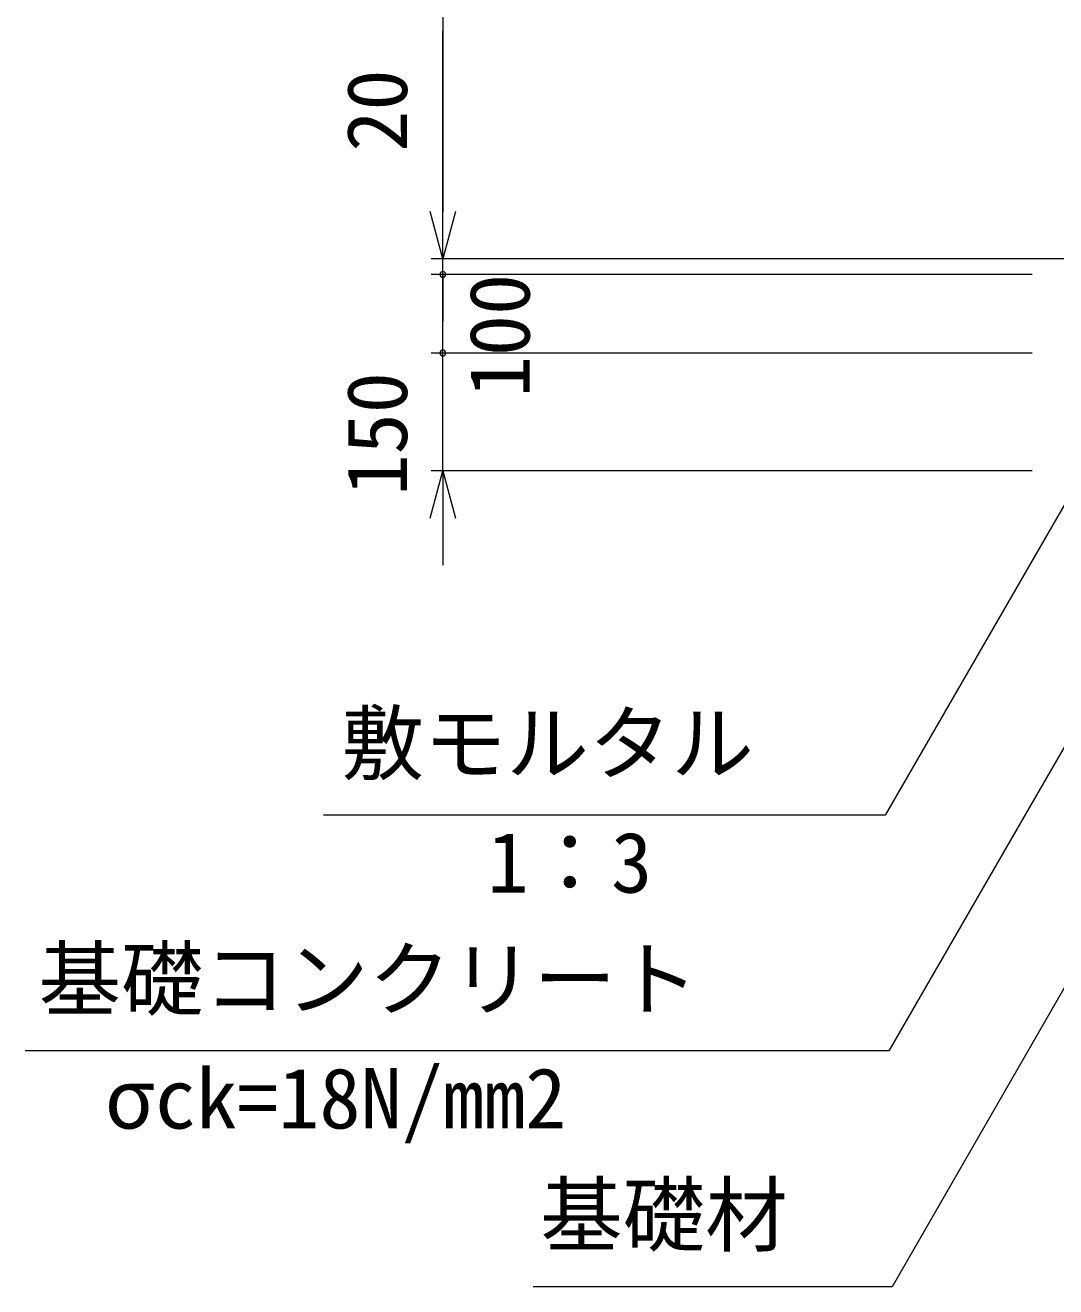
# Model space of a CAD drawing. Units: millimetres, scale not verified, with parts at other scales. Extents: x 0 to 252300, y 59400 to 118800.
# Drawn here: x 97310 to 101683, y 87871 to 93221 of the extents above; entities that cross this region are included whole.
import ezdxf
from ezdxf.enums import TextEntityAlignment as Align

# ---------------------------------------------------------------- set-up
doc = ezdxf.new("R2010")
doc.units = ezdxf.units.MM
doc.header["$LTSCALE"] = 300
for name, color, linetype, lineweight in [('0_2', 1, 'Continuous', 18), ('D-STR-DIM', 7, 'Continuous', 18), ('D-STR-HTXT', 7, 'Continuous', 18)]:
    doc.layers.add(name, color=color, linetype=linetype, lineweight=lineweight)
doc.styles.add('ＭＳ ゴシック', font='')
doc.styles.get('ＭＳ ゴシック').set_extended_font_data('MS Gothic')

msp = doc.modelspace()

# ---------------------------------------------------------------- linework, layer by layer
at = {"layer": '0_2'}
for p, q in [((99082.4, 92230.5), (99028.8, 92430.5)), ((99082.4, 92230.5), (99028.8, 92430.5)), ((99136, 92430.5), (99082.4, 92230.5)), ((99082.4, 92230.5), (99082.4, 92430.5)), ((99136, 92430.5), (99082.4, 92230.5)), ((99082.4, 92230.5), (99082.4, 92430.5)), ((99028.8, 91130.5), (99082.4, 91330.5)), ((99082.4, 91330.5), (99136, 91130.5)), ((99082.4, 91330.5), (99082.4, 91130.5))]:
    msp.add_line(p, q, dxfattribs=at)
for centre, start, end in [((99082.4, 92163.8), 90, 270), ((99082.4, 92163.8), 90, 270), ((99082.4, 92163.8), 270, 90), ((99082.4, 92163.8), 270, 90), ((99082.4, 91830.5), 90, 270), ((99082.4, 91830.5), 90, 270), ((99082.4, 91830.5), 270, 90), ((99082.4, 91830.5), 270, 90)]:
    msp.add_arc(centre, 12.5, start, end, dxfattribs=at)
at = {"layer": 'D-STR-DIM'}
for p, q in [((99082.4, 99363.8), (99082.4, 92430.5)), ((99082.4, 92430.5), (99082.4, 93196.2)), ((101915.7, 92230.5), (99032.4, 92230.5)), ((101915.7, 92230.5), (99032.4, 92230.5)), ((99082.4, 92163.8), (99082.4, 92230.5)), ((101582.4, 92163.8), (99032.4, 92163.8)), ((101582.4, 92163.8), (99032.4, 92163.8)), ((99082.4, 91830.5), (99082.4, 92163.8)), ((99082.4, 92163.8), (99082.4, 91963.8)), ((99082.4, 91830.5), (99082.4, 92030.5)), ((101582.4, 91830.5), (99032.4, 91830.5)), ((101582.4, 91830.5), (99032.4, 91830.5)), ((99082.4, 91330.5), (99082.4, 91830.5)), ((101582.4, 91330.5), (99032.4, 91330.5)), ((99082.4, 91130.5), (99082.4, 90930.5))]:
    msp.add_line(p, q, dxfattribs=at)
at = {"layer": 'D-STR-HTXT'}
for p, q in [((102214, 92044), (100959.3, 89870.8)), ((102706, 91869.8), (100974.1, 88870.8)), ((103002.1, 91368.1), (100988.8, 87870.8)), ((100959.3, 89870.8), (98575.1, 89870.8)), ((100974.1, 88870.8), (97310.1, 88870.8)), ((100988.8, 87870.8), (99466.1, 87870.8))]:
    msp.add_line(p, q, dxfattribs=at)

# ---------------------------------------------------------------- texts
at = {"layer": 'D-STR-DIM', "color": 1, "style": 'ＭＳ ゴシック'}
for s, p in [('20', (99007.4, 92684.1)), ('100', (99527.5, 91642.7)), ('150', (99007.4, 91226))]:
    msp.add_text(s, height=256.6, rotation=90, dxfattribs=at).set_placement(p, align=Align.BOTTOM_LEFT)
at = {"layer": 'D-STR-HTXT', "color": 1, "style": 'ＭＳ ゴシック'}
for s, p in [('敷モルタル', (98651.9, 89970.8)), ('1：3', (99271.4, 89465.1)), ('基礎コンクリート', (97367, 88970.8)), ('σck=18N/mm2', (97647.6, 88465.1)), ('基礎材', (99495.5, 87970.8))]:
    msp.add_text(s, height=256.6, dxfattribs=at).set_placement(p, align=Align.BOTTOM_LEFT)

doc.saveas('drawing.dxf')
